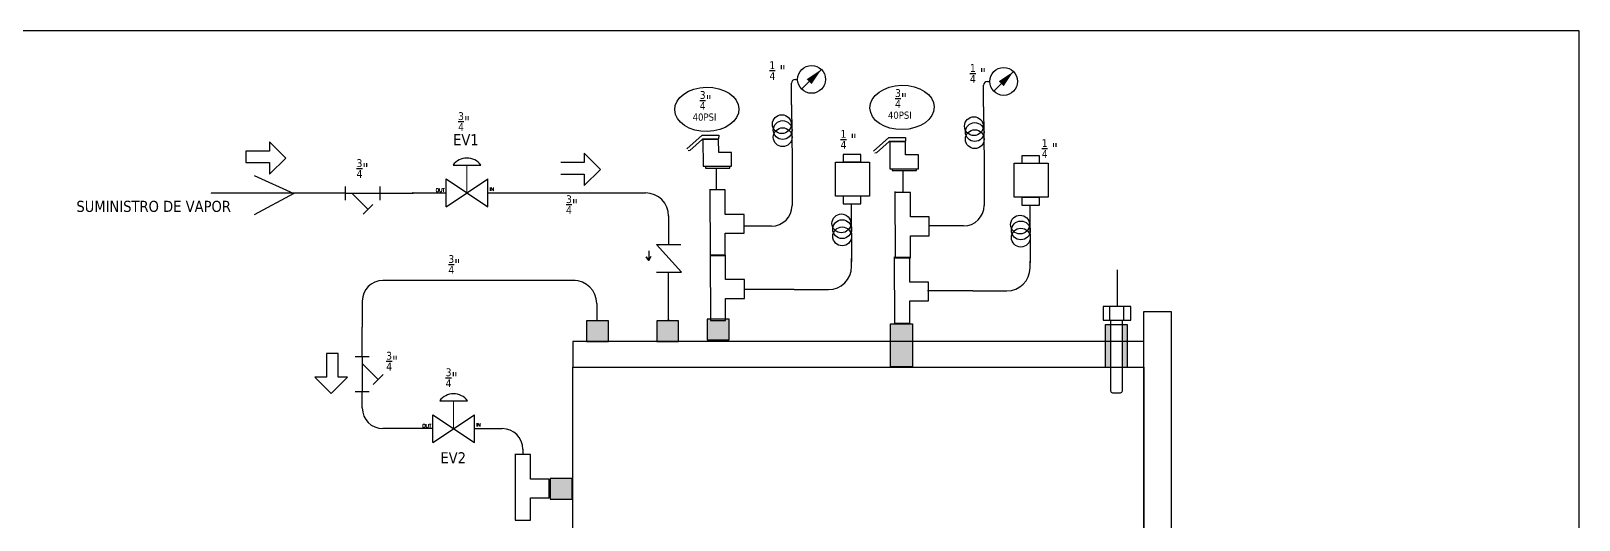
# Model space of a CAD drawing. Header units: millimetres. Extents: x -66 to 265, y 10 to 221.
# Drawn here: x 77 to 265, y 145.6 to 205 of the extents above; entities that cross this region are included whole.
import ezdxf
from ezdxf.enums import TextEntityAlignment as Align

# ---------------------------------------------------------------- set-up
doc = ezdxf.new("R2010")
doc.units = ezdxf.units.MM
for name, color, linetype in [('SYMS', 7, 'Continuous'), ('TERMS', 123, 'Continuous'), ('WIRENO', 250, 'Continuous'), ('WIRES', 7, 'Continuous')]:
    doc.layers.add(name, color=color, linetype=linetype)
doc.styles.get("Standard").update_dxf_attribs({"font": 'tahoma.ttf'})
doc.styles.add('WD', font='romans.shx')

# ---------------------------------------------------------------- blocks, each defined once
blk = doc.blocks.new('HGVA1_DIAPHRAGM_VALVE2')
at = {"color": 7, "linetype": 'Continuous', "lineweight": 0, "ltscale": 3.2258}
for p, q in [((-0.25, 0.5), (0.25, 0.5)), ((0, 0), (0, 0.5))]:
    blk.add_line(p, q, dxfattribs=at)
for p, q in [((-0.375, -0.25), (-0.375, 0.25)), ((-0.375, -0.25), (0.375, 0.25)), ((-0.375, 0.25), (0.375, -0.25)), ((0.375, -0.25), (0.375, 0.25))]:
    blk.add_line(p, q)
at = {"ltscale": 25.4, "flags": 128}
blk.add_lwpolyline([(0.25, 0.5, 0.5), (-0.25, 0.5)], format="xyb", close=True, dxfattribs=at)
at = {"style": 'WD', "flags": 1}
for tag, p in [('INST', (-0.469, 0.748)), ('LOC', (-0.469, 0.587)), ('TAG1', (-0.469, 0.378))]:
    blk.add_attdef(tag, text='', height=0.125, dxfattribs=at).set_placement(p, align=Align.RIGHT)
at = {"style": 'WD'}
blk.add_attdef('TERM01', text='', height=0.0625, dxfattribs=at).set_placement((-0.399, 0.018), align=Align.RIGHT)
for tag, p, height in [('X4TERM01', (-0.375, 0), 0.005), ('X1TERM02', (0.375, 0), 0.005), ('TERM02', (0.406, 0.036), 0.0625), ('RATING1', (0.388, -0.162), 0.125), ('DESC1', (0.388, -0.378), 0.125), ('DESC2', (0.388, -0.562), 0.125), ('WDTAGALT', (0.388, -0.907), 0.125), ('DESC3', (0.388, -0.752), 0.125)]:
    blk.add_attdef(tag, p, '', height=height, dxfattribs=at)
blk.add_attdef('XREF', text='', height=0.0625, rotation=0.0625, dxfattribs=at).set_placement((0.518, 0.271), align=Align.TOP_CENTER)
at = {"style": 'WD', "flags": 1}
for tag, p in [('WDTYPE', (-0.154, -0.127)), ('FAMILY', (-0.143, -0.17)), ('CAT', (-0.143, -0.215)), ('MFG', (-0.141, -0.246)), ('ASSYCODE', (-0.113, -0.275))]:
    blk.add_attdef(tag, text='', height=0.01, dxfattribs=at).set_placement(p, align=Align.CENTER)
blk = doc.blocks.new('HST1_STRAINER_Y_TYPE')
at = {"ltscale": 3.2258}
for p, q in [((0, 0.125), (0, -0.125)), ((0.625, 0.125), (0.625, -0.125)), ((0, 0), (0.625, 0)), ((0.125, 0), (0.412, -0.287)), ((0.324, -0.376), (0.501, -0.199))]:
    blk.add_line(p, q, dxfattribs=at)
at = {"style": 'WD', "flags": 1}
for tag, height, p in [('LOC', 0.125, (0.306, 0.549)), ('INST', 0.125, (0.33, 0.71)), ('TAG1', 0.125, (0.324, 0.34)), ('FAMILY', 0.01, (1.09, 0.044)), ('CAT', 0.01, (1.09, -0.001)), ('WDTYPE', 0.01, (1.102, -0.093)), ('MFG', 0.01, (1.092, -0.032)), ('ASSYCODE', 0.01, (1.12, -0.061))]:
    blk.add_attdef(tag, text='', height=height, dxfattribs=at).set_placement(p, align=Align.CENTER)
at = {"style": 'WD'}
for tag, height, p in [('WDTAGALT', 0.125, (0.035, 0.2)), ('TERM01', 0.0625, (-0.024, 0.018))]:
    blk.add_attdef(tag, text='', height=height, dxfattribs=at).set_placement(p, align=Align.RIGHT)
for tag, p, height in [('RATING1', (0.6, 0.18), 0.125), ('X4TERM01', (0, 0), 0.005), ('X1TERM03', (0.625, 0), 0.005), ('TERM03', (0.632, 0.013), 0.0625), ('DESC1', (-0.666, -0.258), 0.125), ('DESC2', (-0.666, -0.442), 0.125), ('DESC3', (-0.666, -0.632), 0.125), ('X8TERM02', (0.412, -0.287), 0.005), ('TERM02', (0.447, -0.365), 0.0625)]:
    blk.add_attdef(tag, p, '', height=height, dxfattribs=at)
blk.add_attdef('XREF', text='', height=0.0625, rotation=0.0625, dxfattribs=at).set_placement((0.649, -0.434), align=Align.TOP_CENTER)
blk = doc.blocks.new('WDDOT')
for radius in [0.03, 0.0187, 0.00929]:
    blk.add_circle((0, 0), radius)
blk = doc.blocks.new('TT')
at = {"layer": 'WIRENO'}
for p, q in [((59.03, 150.75), (59.05, 142.17)), ((61.02, 150.66), (59.05, 150.66)), ((61.02, 147.48), (61.02, 150.66)), ((63.45, 147.48), (61.02, 147.48)), ((63.45, 145.05), (63.45, 147.48)), ((61.02, 142.17), (61.02, 145.05)), ((61.02, 145.05), (63.45, 145.05)), ((59.05, 142.17), (61.02, 142.17))]:
    blk.add_line(p, q, dxfattribs=at)
blk = doc.blocks.new('PT100')
at = {"layer": 'WIRENO'}
for p, q in [((92.1, 58.19), (82.46, 58.19)), ((92, 59.72), (95.38, 59.72)), ((92, 56.1), (95.38, 56.1))]:
    blk.add_line(p, q, dxfattribs=at)
blk.add_lwpolyline([(95.5, 61.6), (92, 61.6), (92, 54.47), (95.5, 54.47)], close=True, dxfattribs=at)
blk.add_lwpolyline([(95.5, 59.35), (113.92, 59.35, -0.414214), (114.42, 58.85), (114.42, 56.97, -0.414214), (113.92, 56.47), (95.5, 56.47)], format="xyb", close=True, dxfattribs=at)
blk = doc.blocks.new('ColaMarrano')
at = {"layer": 'WIRENO'}
blk.add_line((96.3, 200.92), (96.42, 188.45), dxfattribs=at)
for centre in [(94.22, 196.73), (94.4, 195.47), (94.4, 193.92)]:
    blk.add_circle(centre, 2.03, dxfattribs=at)
blk = doc.blocks.new('TRANSMISORPRESIO')
at = {"layer": 'WIRENO'}
for points in [[(167.67, 196.57), (172.08, 196.57), (172.08, 192.17), (167.67, 192.17)], [(168.65, 196.59), (170.93, 196.59), (170.93, 197.56), (168.65, 197.56)], [(168.65, 191.17), (170.93, 191.17), (170.93, 192.15), (168.65, 192.15)]]:
    blk.add_lwpolyline(points, close=True, dxfattribs=at)
blk = doc.blocks.new('HME1_PRESS_M')
blk.add_line((0.036, -0.088), (0.213, 0.089))
blk.add_circle((0.125, 0), 0.125)
blk.add_solid([(0.082, 0.002), (0.126, -0.042), (0.213, 0.089)])
at = {"style": 'WD', "width": 0.7}
for tag, p in [('INST', (0.125, 0.5)), ('LOC', (0.125, 0.344)), ('TAG1', (0.125, 0.188)), ('DESC1', (0.125, -0.344)), ('DESC2', (0.125, -0.5)), ('DESC3', (0.125, -0.656)), ('WDTAGALT', (0.125, -0.812))]:
    blk.add_attdef(tag, text='', height=0.125, dxfattribs=at).set_placement(p, align=Align.CENTER)
blk.add_attdef('TERM01', text='', height=0.0625, dxfattribs=at).set_placement((-0.032, 0.031), align=Align.RIGHT)
at = {"style": 'WD'}
for tag, p, height, flags in [('X4TERM01', (0, 0), 0.005, 1), ('WDTYPE', (0.062, 0.062), 0.01, 1), ('WDBLKNAM', (0.134, 0.001), 0.01, 9), ('X1TERM02', (0.248, 0), 0.005, 1), ('FAMILY', (0.13, -0.035), 0.01, 9)]:
    blk.add_attdef(tag, p, '', height=height, dxfattribs=dict(at, flags=flags))
at = {"style": 'WD', "width": 0.7}
for tag, p, height in [('TERM02', (0.28, 0.031), 0.0625), ('RATING1', (0.281, -0.188), 0.125)]:
    blk.add_attdef(tag, p, '', height=height, dxfattribs=at)
at = {"style": 'WD'}
blk.add_attdef('XREF', text='', height=0.0625, dxfattribs=at).set_placement((-0.031, -0.125), align=Align.RIGHT)
at = {"linetype": 'Continuous', "style": 'WD', "flags": 9}
for tag, p in [('MFG', (0.128, -0.085)), ('ASSYCODE', (0.13, -0.103)), ('CAT', (0.13, -0.066))]:
    blk.add_attdef(tag, p, '', height=0.01, dxfattribs=at)
blk = doc.blocks.new('SAFETY')
at = {"layer": 'WIRENO'}
for p, q in [((90.56, 155.92), (92.05, 157.26)), ((92.08, 156.85), (90.86, 155.76)), ((92.05, 157.26), (93.67, 157.26)), ((93.65, 156.88), (92.08, 156.85)), ((92.13, 156.84), (92.15, 154.22)), ((93.65, 156.83), (92.15, 156.83)), ((93.67, 157.26), (93.65, 156.88)), ((93.67, 155.56), (93.65, 156.83)), ((90.86, 155.76), (90.69, 155.74)), ((94.91, 155.56), (93.67, 155.56)), ((94.91, 154.22), (94.91, 155.56)), ((92.15, 154.22), (94.91, 154.22)), ((92.37, 154.22), (92.37, 154.04)), ((92.37, 154.04), (94.73, 154.04)), ((94.73, 154.04), (94.73, 154.22))]:
    blk.add_line(p, q, dxfattribs=at)
blk = doc.blocks.new('check')
at = {"layer": 'WIRENO'}
for p, q in [((68.66, 166.54), (69.94, 166.54)), ((69.94, 166.54), (69.41, 166.25)), ((69.41, 166.25), (69.94, 166.54)), ((69.94, 166.54), (69.44, 166.85)), ((69.44, 166.85), (69.93, 166.54)), ((71.43, 162.27), (67.85, 165.55)), ((67.85, 165.55), (67.85, 162.36)), ((71.43, 165.55), (71.43, 162.27))]:
    blk.add_line(p, q, dxfattribs=at)

msp = doc.modelspace()

# ---------------------------------------------------------------- hatches: boundary and pattern name
at = {"layer": 'WIRENO'}
h = msp.add_hatch(dxfattribs=at)
h.set_pattern_fill('AR-CONC', color=256, scale=0.5)
h.set_pattern_definition([(50, (94.65, 114.085), (91.09, -7.97), [9.525, -104.775]), (355, (94.65, 114.085), (-17.62, 95.53), [7.62, -83.82]), (100.45, (102.24, 113.42), (73.47, 87.56), [8.095, -89.045]), (46.18, (94.65, 139.49), (135.54, -21.02), [14.29, -157.16]), (96.64, (105.94, 137.73), (118.7, 123.71), [12.14, -133.57]), (351.18, (94.65, 139.49), (118.7, 123.71), [11.43, -125.73]), (21, (107.35, 133.135), (75.81, -51.13), [9.525, -104.775]), (326, (107.35, 133.135), (30.9, 92.09), [7.62, -83.82]), (71.45, (113.66, 128.87), (106.71, 40.96), [8.095, -89.045]), (37.5, (94.647, 114.085), (1.544, 42.278), [0, -82.804, 0, -85.09, 0, -84.1375]), (7.5, (94.647, 114.085), (33.41, 50.09), [0, -48.514, 0, -80.899, 0, -32.0675]), (327.5, (66.326, 114.085), (67.795, -2.864), [0, -31.75, 0, -99.06, 0, -131.445]), (317.5, (53.626, 114.085), (74.065, 12.713), [0, -41.275, 0, -65.786, 0, -93.345])])
h.paths.add_polyline_path([(138.11, 191.67), (141.17, 191.67), (141.18, 193.17), (138.11, 193.17), (138.11, 194.66), (136.01, 192.57), (138.11, 190.46)])
h = msp.add_hatch(dxfattribs=at)
h.set_pattern_fill('AR-CONC', color=256)
h.paths.add_polyline_path([(141.18, 193.17), (138.11, 193.17), (138.11, 194.66), (136.01, 192.57), (138.11, 190.46), (138.11, 191.67), (141.17, 191.67)])
h = msp.add_hatch(dxfattribs=at)
h.set_pattern_fill('ANGLE', color=256)
h.set_pattern_definition([(0, (66.6455, 28.312), (0, 6.985), [5.08, -1.905]), (90, (66.6455, 28.312), (-6.985, 4e-16), [5.08, -1.905])])
h.paths.add_polyline_path([(148.64, 178.36), (146.36, 178.36), (146.36, 177.38), (148.64, 177.38)])
h.paths.add_polyline_path([(148.64, 172.94), (146.36, 172.94), (146.36, 171.97), (148.64, 171.97)])
h = msp.add_hatch(color=256, dxfattribs=at)
h.dxf.hatch_style = 1
h.paths.add_polyline_path([(147.12, 169.79), (144.47, 169.79), (144.47, 167.3), (147.12, 167.3)])
h = msp.add_hatch(color=256, dxfattribs=at)
h.dxf.hatch_style = 1
h.paths.add_polyline_path([(155.63, 169.79), (152.98, 169.79), (152.98, 167.3), (155.63, 167.3)])
h = msp.add_hatch(color=256, dxfattribs=at)
h.dxf.hatch_style = 1
h.paths.add_polyline_path([(161.77, 169.99), (161.35, 169.99), (161.35, 169.84), (159.5, 169.84), (159.5, 169.99), (159.13, 169.99), (159.13, 167.5), (161.77, 167.5)])
h = msp.add_hatch(color=256, dxfattribs=at)
h.dxf.hatch_style = 1
h.paths.add_polyline_path([(181.39, 167.3), (181.39, 164.21), (184.05, 164.21), (184.05, 167.3)])
h.paths.add_polyline_path([(181.39, 169.43), (181.39, 167.3), (184.05, 167.3), (184.05, 169.43)])
h = msp.add_hatch(color=256, dxfattribs=at)
h.dxf.hatch_style = 1
h.paths.add_polyline_path([(210.13, 167.3), (209.5, 167.3), (209.5, 164.19), (210.13, 164.19)])
h.paths.add_polyline_path([(210.13, 169.36), (209.5, 169.36), (209.5, 167.3), (210.13, 167.3)])
h.paths.add_polyline_path([(208.15, 169.36), (207.47, 169.36), (207.47, 167.3), (208.15, 167.3)])
h.paths.add_polyline_path([(208.15, 167.3), (207.47, 167.3), (207.47, 164.19), (208.15, 164.19)])
h = msp.add_hatch(dxfattribs=at)
h.set_pattern_fill('AR-CONC', color=256, scale=0.5)
h.set_pattern_definition([(50, (35.29, 88.97), (91.09, -7.97), [9.525, -104.775]), (355, (35.29, 88.97), (-17.62, 95.53), [7.62, -83.82]), (100.45, (42.88, 88.3), (73.47, 87.56), [8.095, -89.045]), (46.18, (35.29, 114.37), (135.54, -21.02), [14.29, -157.16]), (96.64, (46.59, 112.62), (118.7, 123.71), [12.14, -133.57]), (351.18, (35.3, 114.37), (118.7, 123.71), [11.43, -125.73]), (21, (47.99, 108.02), (75.81, -51.13), [9.525, -104.775]), (326, (47.99, 108.02), (30.9, 92.09), [7.62, -83.82]), (71.45, (54.31, 103.76), (106.71, 40.96), [8.095, -89.045]), (37.5, (35.293, 88.967), (1.544, 42.278), [0, -82.804, 0, -85.09, 0, -84.1375]), (7.5, (35.293, 88.967), (33.41, 50.09), [0, -48.514, 0, -80.899, 0, -32.0675]), (327.5, (6.972, 88.967), (67.795, -2.864), [0, -31.75, 0, -99.06, 0, -131.445]), (317.5, (-5.73, 88.97), (74.065, 12.713), [0, -41.275, 0, -65.786, 0, -93.345])])
h.paths.add_polyline_path([(81.44, 165.13), (81.44, 163.64), (83.53, 165.73), (81.44, 167.84), (81.44, 166.63), (78.37, 166.63), (78.37, 165.13)])
h = msp.add_hatch(color=256, dxfattribs=at)
h.dxf.hatch_style = 1
h.paths.add_polyline_path([(140.06, 150.64), (140.06, 148.15), (142.71, 148.15), (142.71, 150.64)])

# ---------------------------------------------------------------- linework, layer by layer
at = {"color": 7, "linetype": 'Continuous'}
for p, q in [((265, 205), (15, 205)), ((265, 10), (265, 205))]:
    msp.add_line(p, q, dxfattribs=at)
at = {"layer": 'WIRENO'}
for p, q in [((103.09, 190.42), (103.09, 189.01)), ((105.97, 190.42), (103.1, 190.42)), ((107.93, 189.57), (105.97, 191.55)), ((105.97, 191.55), (105.97, 190.42)), ((146.15, 188.18), (144.19, 190.16)), ((144.19, 190.16), (144.19, 189.03)), ((103.09, 189.01), (105.97, 189.01)), ((105.97, 187.61), (107.93, 189.57)), ((105.97, 189.01), (105.97, 187.61)), ((144.19, 189.03), (141.32, 189.03)), ((144.19, 186.22), (146.15, 188.18)), ((104.1, 187.44), (108.92, 185.25)), ((141.32, 187.62), (144.19, 187.62)), ((144.19, 187.62), (144.19, 186.22)), ((108.92, 185.25), (104.1, 182.69)), ((114.28, 165.83), (112.87, 165.83)), ((112.87, 165.83), (112.87, 162.96)), ((114.28, 162.96), (114.28, 165.83)), ((112.87, 162.96), (111.47, 162.96)), ((111.47, 162.96), (113.43, 161)), ((113.43, 161), (115.41, 162.96)), ((115.41, 162.96), (114.28, 162.96))]:
    msp.add_line(p, q, dxfattribs=at)
for points in [[(196.4, 188.93), (200.54, 188.93), (200.54, 184.8), (196.4, 184.8)], [(197.33, 188.94), (199.46, 188.94), (199.46, 189.85), (197.33, 189.85)], [(197.33, 183.86), (199.46, 183.86), (199.46, 184.78), (197.33, 184.78)], [(144.47, 167.3), (147.12, 167.3), (147.12, 169.79), (144.47, 169.79)], [(152.98, 167.3), (155.63, 167.3), (155.63, 169.79), (152.98, 169.79)], [(159.13, 167.5), (161.77, 167.5), (161.77, 169.99), (159.13, 169.99)], [(181.39, 169.43), (184.05, 169.43), (184.05, 164.21), (181.39, 164.21)], [(207.47, 169.36), (210.13, 169.36), (210.13, 164.14), (207.47, 164.14)], [(212.13, 170.93), (215.48, 170.93), (215.48, 126.87), (212.13, 126.87)], [(142.78, 164.19), (212.14, 164.19), (212.14, 167.3), (142.78, 167.3)], [(142.78, 164.19), (212.15, 164.19), (212.15, 132.96), (142.78, 132.96)], [(140.06, 148.15), (142.71, 148.15), (142.71, 150.64), (140.06, 150.64)]]:
    msp.add_lwpolyline(points, close=True, dxfattribs=at)
for centre in [(159.07, 195.48), (182.78, 195.71)]:
    msp.add_ellipse(centre, major_axis=(3.9, 0.07), ratio=0.68956, dxfattribs=at)
at = {"layer": 'WIRES'}
for p, q in [((169.35, 196.03), (169.35, 198.65)), ((169.82, 199.12), (170.1, 199.12)), ((192.68, 195.79), (192.68, 198.41)), ((193.15, 198.87), (193.43, 198.87)), ((160.23, 185.7), (160.23, 188.35)), ((169.42, 189.02), (169.42, 183.8)), ((182.91, 185.41), (182.91, 188.07)), ((192.75, 188.78), (192.75, 183.82)), ((115.13, 185.29), (98.88, 185.29)), ((98.88, 185.29), (98.88, 185.25)), ((119.35, 185.29), (123.37, 185.29)), ((123.37, 185.29), (123.37, 185.34)), ((123.37, 185.34), (127.39, 185.34)), ((132.46, 185.34), (151.62, 185.34)), ((154.43, 182.56), (154.43, 179.07)), ((166.92, 181.3), (163.59, 181.3)), ((190.25, 181.32), (186, 181.32)), ((176.64, 176.4), (176.64, 177.39)), ((198.34, 177.05), (198.28, 177.05)), ((198.34, 176.25), (198.34, 177.05)), ((154.39, 175.73), (154.39, 169.9)), ((143.09, 174.7), (119.72, 174.7)), ((166.63, 173.59), (163.59, 173.59)), ((169.66, 173.59), (166.63, 173.59)), ((169.66, 173.59), (173.83, 173.59)), ((188.61, 173.43), (185.86, 173.43)), ((191.36, 173.43), (188.61, 173.43)), ((191.36, 173.43), (195.52, 173.43)), ((117.22, 172.2), (117.22, 169.04)), ((145.71, 171.9), (145.71, 169.75)), ((154.39, 169.9), (154.34, 169.9)), ((154.43, 169.96), (154.43, 169.79)), ((117.22, 165.46), (117.22, 169.04)), ((117.22, 161.01), (117.22, 161.24)), ((117.22, 160.79), (117.22, 161.01)), ((117.22, 159.22), (117.22, 160.79)), ((125.77, 156.72), (119.72, 156.72)), ((130.84, 156.72), (134.22, 156.72)), ((136.72, 154.22), (136.72, 153.58))]:
    msp.add_line(p, q, dxfattribs=at)
for centre, radius, start, end in [((169.82, 198.65), 0.469, 90, 180), ((193.15, 198.41), 0.469, 90, 180), ((151.62, 182.53), 2.81, 0, 90), ((166.92, 183.8), 2.5, 270, 0), ((190.25, 183.82), 2.5, 270, 0), ((173.83, 176.4), 2.81, 270, 0), ((195.52, 176.25), 2.81, 270, 0), ((119.72, 172.2), 2.5, 90, 180), ((142.89, 171.9), 2.81, 0, 90), ((119.72, 159.22), 2.5, 180, 270), ((134.22, 154.22), 2.5, 0, 90)]:
    msp.add_arc(centre, radius, start, end, dxfattribs=at)

# ---------------------------------------------------------------- block references
at = {"layer": 'SYMS'}
for name, p, xscale, yscale, zscale in [('HME1_PRESS_M', (170.1, 199.12), 13.5, 13.5, 13.5), ('HME1_PRESS_M', (193.43, 198.87), 13.5, 13.5, 13.5), ('HST1_STRAINER_Y_TYPE', (115.13, 185.29), 6.749999999999999, 6.749999999999999, 6.749999999999999), ('WDDOT', (123.37, 185.34), 0.9375, 0.9375, 0.9375), ('WDDOT', (123.37, 185.29), 0.9375, 0.9375, 0.9375), ('WDDOT', (123.37, 185.29), 0.9375, 0.9375, 0.9375)]:
    msp.add_blockref(name, p, dxfattribs=dict(at, xscale=xscale, yscale=yscale, zscale=zscale))
ref = msp.add_blockref('HGVA1_DIAPHRAGM_VALVE2', (129.93, 185.34), dxfattribs=dict(at, xscale=6.749999999999999, yscale=6.749999999999999, zscale=6.749999999999999))
ref.add_attrib('TERM01', 'OUT', dxfattribs={"layer": 'TERMS', "height": 0.422, "style": 'WD'}).set_placement((127.23, 185.46), align=Align.RIGHT)
ref.add_attrib('TERM02', 'IN', (132.67, 185.58), dxfattribs={"layer": 'TERMS', "height": 0.422, "style": 'WD'})
msp.add_blockref('WDDOT', (154.39, 169.9), dxfattribs=at)
at = {"layer": 'SYMS', "xscale": -6.749999999999999, "yscale": 6.749999999999999, "zscale": 6.749999999999999, "rotation": 90}
msp.add_blockref('HST1_STRAINER_Y_TYPE', (117.22, 165.46), dxfattribs=at)
at = {"layer": 'SYMS'}
ref = msp.add_blockref('HGVA1_DIAPHRAGM_VALVE2', (128.31, 156.72), dxfattribs=dict(at, xscale=6.749999999999999, yscale=6.749999999999999, zscale=6.749999999999999))
ref.add_attrib('TERM01', 'OUT', dxfattribs={"layer": 'TERMS', "height": 0.422, "style": 'WD'}).set_placement((125.61, 156.84), align=Align.RIGHT)
ref.add_attrib('TERM02', 'IN', (131.05, 156.96), dxfattribs={"layer": 'TERMS', "height": 0.422, "style": 'WD'})
at = {"layer": 'WIRENO'}
for name, p, xscale, yscale, zscale in [('ColaMarrano', (115.18, 83.02), 0.5625, 0.5625, 0.5625), ('ColaMarrano', (138.51, 82.78), 0.5625, 0.5625, 0.5625), ('SAFETY', (43.44, -4.21), 1.25, 1.25, 1.25), ('SAFETY', (66.12, -4.5), 1.25, 1.25, 1.25), ('TRANSMISORPRESIO', (17.52, 4.79), 0.9375, 0.9375, 0.9375), ('TT', (104.1, 44.45), 0.9375, 0.9375, 0.9375), ('TT', (126.58, 44.16), 0.9375, 0.9375, 0.9375), ('ColaMarrano', (122.41, 70.98), 0.5625, 0.5625, 0.5625), ('ColaMarrano', (144.11, 70.83), 0.5625, 0.5625, 0.5625), ('TT', (104.14, 36.55), 0.9375, 0.9375, 0.9375), ('TT', (126.5, 36.25), 0.9375, 0.9375, 0.9375), ('TT', (80.44, 12.33), 0.9375, 0.9375, 0.9375)]:
    msp.add_blockref(name, p, dxfattribs=dict(at, xscale=xscale, yscale=yscale, zscale=zscale))
for name, p, xscale, yscale, zscale, rotation in [('check', (308.14, 242.69), -0.9375, 0.9375, 0.9375, 90), ('PT100', (181.68, 214.66), 0.46875, 0.46875, 0.46875, 270)]:
    msp.add_blockref(name, p, dxfattribs=dict(at, xscale=xscale, yscale=yscale, zscale=zscale, rotation=rotation))

# ---------------------------------------------------------------- texts
at = {"char_height": 1.35, "attachment_point": 1}
for s, width, insert in [('\\A1;   {\\H0.7x;\\S1/4;} "', 4.4601, (165.16, 201.32)), ('\\A1;   {\\H0.7x;\\S1/4;} "', 4.4601, (189.5, 200.98)), ('\\A1;   {\\H0.7x;\\S3/4;}"\\P{\\H0.64815x;  40PSI}', 4.4601, (156.69, 197.7)), ('\\A1;   {\\H0.7x;\\S3/4;}"\\P{\\H0.64815x;  40PSI}', 4.4601, (180.41, 197.93)), ('\\A1;   {\\H0.7x;\\S3/4;}"', 4.4601, (127.34, 195.13)), ('\\A1;EV1', 10.8698, (128.25, 192.47)), ('\\A1;   {\\H0.7x;\\S1/4;} "', 4.4601, (173.79, 192.97)), ('\\A1;   {\\H0.7x;\\S1/4;} "', 4.4601, (198.23, 191.86)), ('\\A1;   {\\H0.7x;\\S3/4;}"', 4.4601, (115.01, 189.43)), ('\\A1;SUMINISTRO DE VAPOR', 44.8708, (82.5, 184.38)), ('\\A1;   {\\H0.7x;\\S3/4;}"', 4.4601, (140.45, 185.05)), ('\\A1;   {\\H0.7x;\\S3/4;}"', 4.4601, (126.16, 177.78)), ('\\A1;   {\\H0.7x;\\S3/4;}"', 4.4601, (118.61, 166.04)), ('\\A1;   {\\H0.7x;\\S3/4;}"', 4.4601, (125.83, 164.03)), ('\\A1;EV2', 10.8698, (126.71, 153.85))]:
    msp.add_mtext_dynamic_manual_height_columns(s, width=width, gutter_width=1, heights=[0], dxfattribs=dict(at, insert=insert))

doc.saveas('drawing.dxf')
